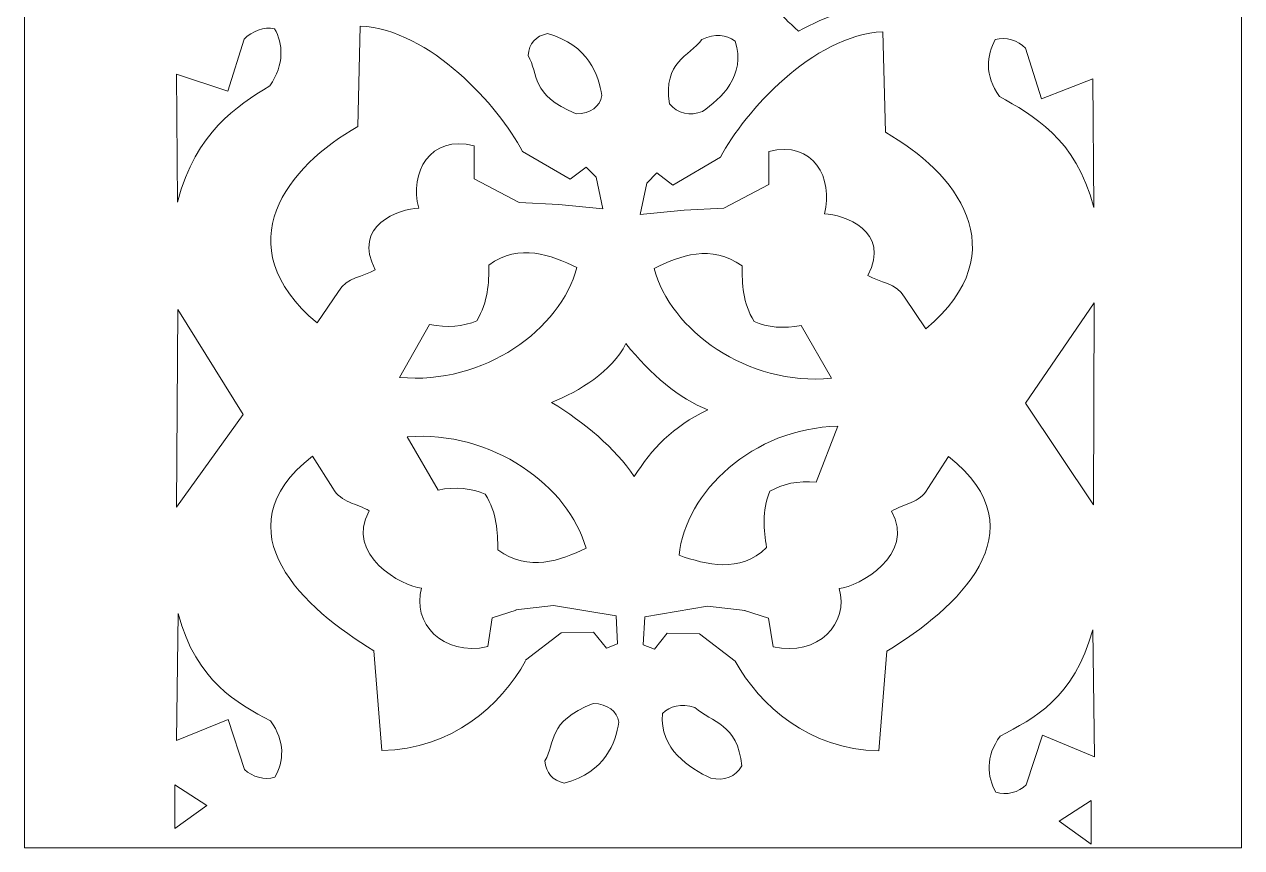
# Model space of a CAD drawing. Header units: centimetres. Extents: x -13.1 to 3.9, y -51.3 to 28.8.
# Drawn here: x -13.14 to 3.86, y -51.29 to -39.78 of the extents above; entities that cross this region are included whole.
import ezdxf

# ---------------------------------------------------------------- set-up
doc = ezdxf.new("R2010")
doc.units = ezdxf.units.CM
doc.header["$MEASUREMENT"] = 0
doc.layers.add('Katman 1', color=7, linetype='Continuous')

msp = doc.modelspace()

# ---------------------------------------------------------------- linework, layer by layer
at = {"layer": 'Katman 1', "color": 250, "lineweight": 20}
msp.add_lwpolyline([(-13.14415, -51.2871), (3.85585, -51.2871), (3.85585, 28.7129), (-13.14415, 28.7129), (-13.14415, -51.2871)], close=True, dxfattribs=at)
at = {"layer": 'Katman 1', "color": 250, "lineweight": 5}
for points, knots in [([(-4.39402, -37.70063), (-3.43368, -38.37741), (-2.31549, -39.0089), (-1.05349, -39.0387), (-1.05349, -39.0387), (-1.05349, -39.0387), (-1.05349, -39.0387), (-1.05349, -39.0387), (-0.99161, -39.501), (-0.99161, -39.501), (-0.99161, -39.501), (-0.99161, -39.501), (-0.99161, -39.501), (-1.46656, -39.4881), (-1.9614, -39.66601), (-2.33242, -39.8792), (-2.33242, -39.8792), (-2.33242, -39.8792), (-2.33242, -39.8792), (-2.6149, -39.59898), (-2.75868, -39.608), (-2.62075, -38.8298), (-2.62075, -38.8298), (-2.62075, -38.8298), (-2.62075, -38.8298), (-3.07566, -38.68711), (-3.14224, -38.95861), (-3.35133, -39.04359), (-3.35133, -39.04359), (-3.35133, -39.04359), (-3.35133, -39.04359), (-3.32787, -38.91808), (-3.27052, -38.8038), (-3.32548, -38.66799), (-3.32548, -38.66799), (-3.32548, -38.66799), (-3.32548, -38.66799), (-3.4134, -38.54782), (-3.5411, -38.54017), (-3.66555, -38.57176), (-3.66555, -38.57176), (-3.66555, -38.57176), (-3.66555, -38.57176), (-3.73282, -38.61751), (-3.80378, -38.65971), (-3.89934, -38.63932), (-3.89934, -38.63932), (-3.89934, -38.63932), (-3.89934, -38.63932), (-3.90003, -38.47363), (-3.68545, -38.4188), (-3.49129, -38.39412), (-3.49129, -38.39412), (-3.49129, -38.39412), (-3.49129, -38.39412), (-3.49129, -38.39412), (-3.9834, -38.26739), (-3.9834, -38.26739), (-3.9834, -38.26739), (-3.9834, -38.26739), (-3.9834, -38.26739), (-3.9834, -38.26739), (-4.39402, -37.70063), (-4.39402, -37.70063)], [0, 0, 0, 0, 0.04761905, 0.04761905, 0.04761905, 0.0952381, 0.0952381, 0.0952381, 0.14285714, 0.14285714, 0.14285714, 0.19047619, 0.19047619, 0.19047619, 0.23809524, 0.23809524, 0.23809524, 0.28571429, 0.28571429, 0.28571429, 0.33333333, 0.33333333, 0.33333333, 0.38095238, 0.38095238, 0.38095238, 0.42857143, 0.42857143, 0.42857143, 0.47619048, 0.47619048, 0.47619048, 0.52380952, 0.52380952, 0.52380952, 0.57142857, 0.57142857, 0.57142857, 0.61904762, 0.61904762, 0.61904762, 0.66666667, 0.66666667, 0.66666667, 0.71428571, 0.71428571, 0.71428571, 0.76190476, 0.76190476, 0.76190476, 0.80952381, 0.80952381, 0.80952381, 0.85714286, 0.85714286, 0.85714286, 0.9047619, 0.9047619, 0.9047619, 0.95238095, 0.95238095, 0.95238095, 1, 1, 1, 1]), ([(-11.01996, -40.47728), (-11.01996, -40.47728), (-10.30446, -40.71379), (-10.30446, -40.71379), (-10.30446, -40.71379), (-10.30446, -40.71379), (-10.30446, -40.71379), (-10.30446, -40.71379), (-10.07428, -39.99073), (-10.07428, -39.99073), (-10.07428, -39.99073), (-10.07428, -39.99073), (-10.07428, -39.99073), (-9.96549, -39.87462), (-9.79729, -39.81165), (-9.65078, -39.84399), (-9.65078, -39.84399), (-9.65078, -39.84399), (-9.65078, -39.84399), (-9.53171, -40.05352), (-9.5053, -40.33538), (-9.71807, -40.64251), (-9.71807, -40.64251), (-9.71807, -40.64251), (-9.71807, -40.64251), (-10.18054, -40.93301), (-10.74276, -41.27682), (-11.00705, -42.26528), (-11.00705, -42.26528), (-11.00705, -42.26528), (-11.00705, -42.26528), (-11.00705, -42.26528), (-11.01996, -40.47728), (-11.01996, -40.47728)], [0, 0, 0, 0, 0.09090909, 0.09090909, 0.09090909, 0.18181818, 0.18181818, 0.18181818, 0.27272727, 0.27272727, 0.27272727, 0.36363636, 0.36363636, 0.36363636, 0.45454545, 0.45454545, 0.45454545, 0.54545455, 0.54545455, 0.54545455, 0.63636364, 0.63636364, 0.63636364, 0.72727273, 0.72727273, 0.72727273, 0.81818182, 0.81818182, 0.81818182, 0.90909091, 0.90909091, 0.90909091, 1, 1, 1, 1]), ([(-6.18767, -41.55804), (-6.52069, -40.92451), (-7.47513, -39.85475), (-8.45204, -39.80624), (-8.45204, -39.80624), (-8.45204, -39.80624), (-8.45204, -39.80624), (-8.45204, -39.80624), (-8.48819, -41.21097), (-8.48819, -41.21097), (-8.48819, -41.21097), (-8.48819, -41.21097), (-8.48819, -41.21097), (-9.46141, -41.75947), (-10.35308, -42.8651), (-9.05504, -43.95537), (-9.05504, -43.95537), (-9.05504, -43.95537), (-9.05504, -43.95537), (-9.05504, -43.95537), (-8.75781, -43.51628), (-8.75781, -43.51628), (-8.75781, -43.51628), (-8.75781, -43.51628), (-8.75781, -43.51628), (-8.63887, -43.3111), (-8.41438, -43.31381), (-8.24264, -43.21249), (-8.24264, -43.21249), (-8.24264, -43.21249), (-8.24264, -43.21249), (-8.57486, -42.59041), (-7.90683, -42.36205), (-7.63634, -42.34986), (-7.63634, -42.34986), (-7.63634, -42.34986), (-7.63634, -42.34986), (-7.76691, -41.85998), (-7.48611, -41.31946), (-6.86071, -41.47884), (-6.86071, -41.47884), (-6.86071, -41.47884), (-6.86071, -41.47884), (-6.86071, -41.47884), (-6.86012, -41.94277), (-6.86012, -41.94277), (-6.86012, -41.94277), (-6.86012, -41.94277), (-6.86012, -41.94277), (-6.86012, -41.94277), (-6.23402, -42.27209), (-6.23402, -42.27209), (-6.23402, -42.27209), (-6.23402, -42.27209), (-6.23402, -42.27209), (-6.23402, -42.27209), (-5.68004, -42.29847), (-5.68004, -42.29847), (-5.68004, -42.29847), (-5.68004, -42.29847), (-5.68004, -42.29847), (-5.68004, -42.29847), (-5.06315, -42.36168), (-5.06315, -42.36168), (-5.06315, -42.36168), (-5.06315, -42.36168), (-5.06315, -42.36168), (-5.06315, -42.36168), (-5.15779, -41.92), (-5.15779, -41.92), (-5.15779, -41.92), (-5.15779, -41.92), (-5.15779, -41.92), (-5.15779, -41.92), (-5.29836, -41.77772), (-5.29836, -41.77772), (-5.29836, -41.77772), (-5.29836, -41.77772), (-5.29836, -41.77772), (-5.29836, -41.77772), (-5.29841, -41.77771), (-5.29841, -41.77771), (-5.29841, -41.77771), (-5.29841, -41.77771), (-5.29841, -41.77771), (-5.29841, -41.77771), (-5.52237, -41.94767), (-5.52237, -41.94767), (-5.52237, -41.94767), (-5.52237, -41.94767), (-5.52237, -41.94767), (-5.52237, -41.94767), (-6.18767, -41.55804), (-6.18767, -41.55804)], [0, 0, 0, 0, 0.03225806, 0.03225806, 0.03225806, 0.06451613, 0.06451613, 0.06451613, 0.09677419, 0.09677419, 0.09677419, 0.12903226, 0.12903226, 0.12903226, 0.16129032, 0.16129032, 0.16129032, 0.19354839, 0.19354839, 0.19354839, 0.22580645, 0.22580645, 0.22580645, 0.25806452, 0.25806452, 0.25806452, 0.29032258, 0.29032258, 0.29032258, 0.32258065, 0.32258065, 0.32258065, 0.35483871, 0.35483871, 0.35483871, 0.38709677, 0.38709677, 0.38709677, 0.41935484, 0.41935484, 0.41935484, 0.4516129, 0.4516129, 0.4516129, 0.48387097, 0.48387097, 0.48387097, 0.51612903, 0.51612903, 0.51612903, 0.5483871, 0.5483871, 0.5483871, 0.58064516, 0.58064516, 0.58064516, 0.61290323, 0.61290323, 0.61290323, 0.64516129, 0.64516129, 0.64516129, 0.67741935, 0.67741935, 0.67741935, 0.70967742, 0.70967742, 0.70967742, 0.74193548, 0.74193548, 0.74193548, 0.77419355, 0.77419355, 0.77419355, 0.80645161, 0.80645161, 0.80645161, 0.83870968, 0.83870968, 0.83870968, 0.87096774, 0.87096774, 0.87096774, 0.90322581, 0.90322581, 0.90322581, 0.93548387, 0.93548387, 0.93548387, 0.96774194, 0.96774194, 0.96774194, 1, 1, 1, 1]), ([(-5.83773, -39.91111), (-5.261, -40.07178), (-5.12636, -40.49671), (-5.08075, -40.77607), (-5.08075, -40.77607), (-5.08075, -40.77607), (-5.08075, -40.77607), (-5.10654, -40.93139), (-5.23523, -41.03028), (-5.43845, -41.03378), (-5.43845, -41.03378), (-5.43845, -41.03378), (-5.43845, -41.03378), (-6.08992, -40.76026), (-5.95522, -40.48192), (-6.10895, -40.21734), (-6.10895, -40.21734), (-6.10895, -40.21734), (-6.10895, -40.21734), (-6.0936, -40.047), (-6.00339, -39.9447), (-5.83773, -39.91111)], [0, 0, 0, 0, 0.14285714, 0.14285714, 0.14285714, 0.28571429, 0.28571429, 0.28571429, 0.42857143, 0.42857143, 0.42857143, 0.57142857, 0.57142857, 0.57142857, 0.71428571, 0.71428571, 0.71428571, 0.85714286, 0.85714286, 0.85714286, 1, 1, 1, 1]), ([(-3.42039, -41.63768), (-3.08738, -41.00416), (-2.13293, -39.9344), (-1.15603, -39.88588), (-1.15603, -39.88588), (-1.15603, -39.88588), (-1.15603, -39.88588), (-1.15603, -39.88588), (-1.11986, -41.29062), (-1.11986, -41.29062), (-1.11986, -41.29062), (-1.11986, -41.29062), (-1.11986, -41.29062), (-0.14664, -41.8391), (0.74501, -42.94475), (-0.55303, -44.03502), (-0.55303, -44.03502), (-0.55303, -44.03502), (-0.55303, -44.03502), (-0.55303, -44.03502), (-0.85027, -43.59593), (-0.85027, -43.59593), (-0.85027, -43.59593), (-0.85027, -43.59593), (-0.85027, -43.59593), (-0.9692, -43.39075), (-1.19369, -43.39346), (-1.36543, -43.29214), (-1.36543, -43.29214), (-1.36543, -43.29214), (-1.36543, -43.29214), (-1.03321, -42.67004), (-1.70123, -42.44168), (-1.97174, -42.42949), (-1.97174, -42.42949), (-1.97174, -42.42949), (-1.97174, -42.42949), (-1.84116, -41.93963), (-2.12196, -41.39911), (-2.74735, -41.55849), (-2.74735, -41.55849), (-2.74735, -41.55849), (-2.74735, -41.55849), (-2.74735, -41.55849), (-2.74795, -42.02241), (-2.74795, -42.02241), (-2.74795, -42.02241), (-2.74795, -42.02241), (-2.74795, -42.02241), (-2.74795, -42.02241), (-3.37404, -42.35174), (-3.37404, -42.35174), (-3.37404, -42.35174), (-3.37404, -42.35174), (-3.37404, -42.35174), (-3.37404, -42.35174), (-3.92802, -42.3781), (-3.92802, -42.3781), (-3.92802, -42.3781), (-3.92802, -42.3781), (-3.92802, -42.3781), (-3.92802, -42.3781), (-4.54492, -42.44133), (-4.54492, -42.44133), (-4.54492, -42.44133), (-4.54492, -42.44133), (-4.54492, -42.44133), (-4.54492, -42.44133), (-4.45027, -41.99964), (-4.45027, -41.99964), (-4.45027, -41.99964), (-4.45027, -41.99964), (-4.45027, -41.99964), (-4.45027, -41.99964), (-4.30971, -41.85736), (-4.30971, -41.85736), (-4.30971, -41.85736), (-4.30971, -41.85736), (-4.30971, -41.85736), (-4.30971, -41.85736), (-4.30966, -41.85734), (-4.30966, -41.85734), (-4.30966, -41.85734), (-4.30966, -41.85734), (-4.30966, -41.85734), (-4.30966, -41.85734), (-4.08569, -42.02732), (-4.08569, -42.02732), (-4.08569, -42.02732), (-4.08569, -42.02732), (-4.08569, -42.02732), (-4.08569, -42.02732), (-3.42039, -41.63768), (-3.42039, -41.63768)], [0, 0, 0, 0, 0.03225806, 0.03225806, 0.03225806, 0.06451613, 0.06451613, 0.06451613, 0.09677419, 0.09677419, 0.09677419, 0.12903226, 0.12903226, 0.12903226, 0.16129032, 0.16129032, 0.16129032, 0.19354839, 0.19354839, 0.19354839, 0.22580645, 0.22580645, 0.22580645, 0.25806452, 0.25806452, 0.25806452, 0.29032258, 0.29032258, 0.29032258, 0.32258065, 0.32258065, 0.32258065, 0.35483871, 0.35483871, 0.35483871, 0.38709677, 0.38709677, 0.38709677, 0.41935484, 0.41935484, 0.41935484, 0.4516129, 0.4516129, 0.4516129, 0.48387097, 0.48387097, 0.48387097, 0.51612903, 0.51612903, 0.51612903, 0.5483871, 0.5483871, 0.5483871, 0.58064516, 0.58064516, 0.58064516, 0.61290323, 0.61290323, 0.61290323, 0.64516129, 0.64516129, 0.64516129, 0.67741935, 0.67741935, 0.67741935, 0.70967742, 0.70967742, 0.70967742, 0.74193548, 0.74193548, 0.74193548, 0.77419355, 0.77419355, 0.77419355, 0.80645161, 0.80645161, 0.80645161, 0.83870968, 0.83870968, 0.83870968, 0.87096774, 0.87096774, 0.87096774, 0.90322581, 0.90322581, 0.90322581, 0.93548387, 0.93548387, 0.93548387, 0.96774194, 0.96774194, 0.96774194, 1, 1, 1, 1]), ([(-3.21833, -40.01627), (-3.05988, -40.50096), (-3.41668, -40.82061), (-3.67524, -41.00113), (-3.67524, -41.00113), (-3.67524, -41.00113), (-3.67524, -41.00113), (-3.84738, -41.06613), (-4.01947, -41.03008), (-4.13648, -40.89128), (-4.13648, -40.89128), (-4.13648, -40.89128), (-4.13648, -40.89128), (-4.22186, -40.2951), (-3.86399, -40.23969), (-3.6809, -39.99224), (-3.6809, -39.99224), (-3.6809, -39.99224), (-3.6809, -39.99224), (-3.49908, -39.91199), (-3.34518, -39.91992), (-3.21833, -40.01627)], [0, 0, 0, 0, 0.14285714, 0.14285714, 0.14285714, 0.28571429, 0.28571429, 0.28571429, 0.42857143, 0.42857143, 0.42857143, 0.57142857, 0.57142857, 0.57142857, 0.71428571, 0.71428571, 0.71428571, 0.85714286, 0.85714286, 0.85714286, 1, 1, 1, 1]), ([(1.7785, -40.54334), (1.7785, -40.54334), (1.05854, -40.82399), (1.05854, -40.82399), (1.05854, -40.82399), (1.05854, -40.82399), (1.05854, -40.82399), (1.05854, -40.82399), (0.83761, -40.11583), (0.83761, -40.11583), (0.83761, -40.11583), (0.83761, -40.11583), (0.83761, -40.11583), (0.73016, -40.00657), (0.56251, -39.95411), (0.41536, -39.99545), (0.41536, -39.99545), (0.41536, -39.99545), (0.41536, -39.99545), (0.29327, -40.2122), (0.26305, -40.49542), (0.47214, -40.78908), (0.47214, -40.78908), (0.47214, -40.78908), (0.47214, -40.78908), (0.93154, -41.0507), (1.54054, -41.36855), (1.79216, -42.33971), (1.79216, -42.33971), (1.79216, -42.33971), (1.79216, -42.33971), (1.79216, -42.33971), (1.7785, -40.54334), (1.7785, -40.54334)], [0, 0, 0, 0, 0.09090909, 0.09090909, 0.09090909, 0.18181818, 0.18181818, 0.18181818, 0.27272727, 0.27272727, 0.27272727, 0.36363636, 0.36363636, 0.36363636, 0.45454545, 0.45454545, 0.45454545, 0.54545455, 0.54545455, 0.54545455, 0.63636364, 0.63636364, 0.63636364, 0.72727273, 0.72727273, 0.72727273, 0.81818182, 0.81818182, 0.81818182, 0.90909091, 0.90909091, 0.90909091, 1, 1, 1, 1]), ([(-6.65737, -43.1471), (-6.2261, -42.83177), (-5.78899, -43.0071), (-5.42824, -43.18045), (-5.42824, -43.18045), (-5.42824, -43.18045), (-5.42824, -43.18045), (-5.65464, -44.04116), (-6.72333, -44.827), (-7.90594, -44.71585), (-7.90594, -44.71585), (-7.90594, -44.71585), (-7.90594, -44.71585), (-7.90594, -44.71585), (-7.48394, -43.97664), (-7.48394, -43.97664), (-7.48394, -43.97664), (-7.48394, -43.97664), (-7.48394, -43.97664), (-7.24169, -44.02817), (-7.01079, -44.00434), (-6.82561, -43.92368), (-6.82561, -43.92368), (-6.82561, -43.92368), (-6.82561, -43.92368), (-6.66482, -43.65731), (-6.65807, -43.39775), (-6.65737, -43.1471)], [0, 0, 0, 0, 0.11111111, 0.11111111, 0.11111111, 0.22222222, 0.22222222, 0.22222222, 0.33333333, 0.33333333, 0.33333333, 0.44444444, 0.44444444, 0.44444444, 0.55555556, 0.55555556, 0.55555556, 0.66666667, 0.66666667, 0.66666667, 0.77777778, 0.77777778, 0.77777778, 0.88888889, 0.88888889, 0.88888889, 1, 1, 1, 1]), ([(-3.12112, -43.15896), (-3.55238, -42.84363), (-3.9895, -43.01896), (-4.35024, -43.19229), (-4.35024, -43.19229), (-4.35024, -43.19229), (-4.35024, -43.19229), (-4.12383, -44.05302), (-3.05515, -44.83886), (-1.87254, -44.72771), (-1.87254, -44.72771), (-1.87254, -44.72771), (-1.87254, -44.72771), (-1.87254, -44.72771), (-2.29456, -43.9885), (-2.29456, -43.9885), (-2.29456, -43.9885), (-2.29456, -43.9885), (-2.29456, -43.9885), (-2.53679, -44.04002), (-2.76769, -44.01621), (-2.95288, -43.93554), (-2.95288, -43.93554), (-2.95288, -43.93554), (-2.95288, -43.93554), (-3.11366, -43.66918), (-3.12041, -43.40959), (-3.12112, -43.15896)], [0, 0, 0, 0, 0.11111111, 0.11111111, 0.11111111, 0.22222222, 0.22222222, 0.22222222, 0.33333333, 0.33333333, 0.33333333, 0.44444444, 0.44444444, 0.44444444, 0.55555556, 0.55555556, 0.55555556, 0.66666667, 0.66666667, 0.66666667, 0.77777778, 0.77777778, 0.77777778, 0.88888889, 0.88888889, 0.88888889, 1, 1, 1, 1]), ([(1.78525, -46.49674), (1.78525, -46.49674), (1.79736, -43.67524), (1.79736, -43.67524), (1.79736, -43.67524), (1.79736, -43.67524), (1.79736, -43.67524), (1.79736, -43.67524), (0.83618, -45.07769), (0.83618, -45.07769), (0.83618, -45.07769), (0.83618, -45.07769), (0.83618, -45.07769), (0.83618, -45.07769), (1.78525, -46.49674), (1.78525, -46.49674)], [0, 0, 0, 0, 0.2, 0.2, 0.2, 0.4, 0.4, 0.4, 0.6, 0.6, 0.6, 0.8, 0.8, 0.8, 1, 1, 1, 1]), ([(-11.01892, -46.52896), (-11.01892, -46.52896), (-11.00274, -43.76473), (-11.00274, -43.76473), (-11.00274, -43.76473), (-11.00274, -43.76473), (-11.00274, -43.76473), (-11.00274, -43.76473), (-10.08653, -45.23428), (-10.08653, -45.23428), (-10.08653, -45.23428), (-10.08653, -45.23428), (-10.08653, -45.23428), (-10.08653, -45.23428), (-11.01892, -46.52896), (-11.01892, -46.52896)], [0, 0, 0, 0, 0.2, 0.2, 0.2, 0.4, 0.4, 0.4, 0.6, 0.6, 0.6, 0.8, 0.8, 0.8, 1, 1, 1, 1]), ([(-4.62719, -46.10062), (-4.89004, -45.70398), (-5.32831, -45.34244), (-5.7802, -45.06734), (-5.7802, -45.06734), (-5.7802, -45.06734), (-5.7802, -45.06734), (-5.389, -44.908), (-4.94722, -44.63734), (-4.74191, -44.24419), (-4.74191, -44.24419), (-4.74191, -44.24419), (-4.74191, -44.24419), (-4.40235, -44.67627), (-3.99128, -45.01717), (-3.60122, -45.16687), (-3.60122, -45.16687), (-3.60122, -45.16687), (-3.60122, -45.16687), (-4.0984, -45.41131), (-4.3792, -45.71206), (-4.62719, -46.10062)], [0, 0, 0, 0, 0.14285714, 0.14285714, 0.14285714, 0.28571429, 0.28571429, 0.28571429, 0.42857143, 0.42857143, 0.42857143, 0.57142857, 0.57142857, 0.57142857, 0.71428571, 0.71428571, 0.71428571, 0.85714286, 0.85714286, 0.85714286, 1, 1, 1, 1]), ([(-6.53087, -47.12484), (-6.09596, -47.44341), (-5.65978, -47.27219), (-5.30027, -47.1023), (-5.30027, -47.1023), (-5.30027, -47.1023), (-5.30027, -47.1023), (-5.53511, -46.24105), (-6.61357, -45.44713), (-7.79716, -45.54781), (-7.79716, -45.54781), (-7.79716, -45.54781), (-7.79716, -45.54781), (-7.79716, -45.54781), (-7.36715, -46.28943), (-7.36715, -46.28943), (-7.36715, -46.28943), (-7.36715, -46.28943), (-7.36715, -46.28943), (-7.12502, -46.24011), (-6.89351, -46.26598), (-6.70706, -46.34812), (-6.70706, -46.34812), (-6.70706, -46.34812), (-6.70706, -46.34812), (-6.54342, -46.61556), (-6.53413, -46.87461), (-6.53087, -47.12484)], [0, 0, 0, 0, 0.11111111, 0.11111111, 0.11111111, 0.22222222, 0.22222222, 0.22222222, 0.33333333, 0.33333333, 0.33333333, 0.44444444, 0.44444444, 0.44444444, 0.55555556, 0.55555556, 0.55555556, 0.66666667, 0.66666667, 0.66666667, 0.77777778, 0.77777778, 0.77777778, 0.88888889, 0.88888889, 0.88888889, 1, 1, 1, 1]), ([(-2.77782, -47.0948), (-3.15615, -47.45627), (-3.61697, -47.33227), (-4.00133, -47.20158), (-4.00133, -47.20158), (-4.00133, -47.20158), (-4.00133, -47.20158), (-3.91103, -46.32337), (-2.9734, -45.42299), (-1.78346, -45.39853), (-1.78346, -45.39853), (-1.78346, -45.39853), (-1.78346, -45.39853), (-1.78346, -45.39853), (-2.08701, -46.17881), (-2.08701, -46.17881), (-2.08701, -46.17881), (-2.08701, -46.17881), (-2.08701, -46.17881), (-2.33527, -46.15545), (-2.5604, -46.20525), (-2.73138, -46.30621), (-2.73138, -46.30621), (-2.73138, -46.30621), (-2.73138, -46.30621), (-2.84962, -46.58868), (-2.81601, -46.84625), (-2.77782, -47.0948)], [0, 0, 0, 0, 0.11111111, 0.11111111, 0.11111111, 0.22222222, 0.22222222, 0.22222222, 0.33333333, 0.33333333, 0.33333333, 0.44444444, 0.44444444, 0.44444444, 0.55555556, 0.55555556, 0.55555556, 0.66666667, 0.66666667, 0.66666667, 0.77777778, 0.77777778, 0.77777778, 0.88888889, 0.88888889, 0.88888889, 1, 1, 1, 1]), ([(-6.14358, -48.67658), (-6.49205, -49.29823), (-7.17092, -49.91291), (-8.15017, -49.93024), (-8.15017, -49.93024), (-8.15017, -49.93024), (-8.15017, -49.93024), (-8.15017, -49.93024), (-8.26136, -48.53549), (-8.26136, -48.53549), (-8.26136, -48.53549), (-8.26136, -48.53549), (-8.26136, -48.53549), (-9.22255, -47.9571), (-10.4479, -46.86188), (-9.12176, -45.8151), (-9.12176, -45.8151), (-9.12176, -45.8151), (-9.12176, -45.8151), (-9.12176, -45.8151), (-8.83484, -46.26287), (-8.83484, -46.26287), (-8.83484, -46.26287), (-8.83484, -46.26287), (-8.83484, -46.26287), (-8.7208, -46.47131), (-8.49588, -46.47587), (-8.32648, -46.58229), (-8.32648, -46.58229), (-8.32648, -46.58229), (-8.32648, -46.58229), (-8.67429, -47.19273), (-7.86614, -47.6395), (-7.59576, -47.66018), (-7.59576, -47.66018), (-7.59576, -47.66018), (-7.59576, -47.66018), (-7.73846, -48.14507), (-7.30303, -48.61718), (-6.67302, -48.47792), (-6.67302, -48.47792), (-6.67302, -48.47792), (-6.67302, -48.47792), (-6.67302, -48.47792), (-6.60996, -48.07451), (-6.60996, -48.07451), (-6.60996, -48.07451), (-6.60996, -48.07451), (-6.60996, -48.07451), (-6.60996, -48.07451), (-6.2737, -47.96838), (-6.2737, -47.96838)], [0, 0, 0, 0, 0.05882353, 0.05882353, 0.05882353, 0.11764706, 0.11764706, 0.11764706, 0.17647059, 0.17647059, 0.17647059, 0.23529412, 0.23529412, 0.23529412, 0.29411765, 0.29411765, 0.29411765, 0.35294118, 0.35294118, 0.35294118, 0.41176471, 0.41176471, 0.41176471, 0.47058824, 0.47058824, 0.47058824, 0.52941176, 0.52941176, 0.52941176, 0.58823529, 0.58823529, 0.58823529, 0.64705882, 0.64705882, 0.64705882, 0.70588235, 0.70588235, 0.70588235, 0.76470588, 0.76470588, 0.76470588, 0.82352941, 0.82352941, 0.82352941, 0.88235294, 0.88235294, 0.88235294, 0.94117647, 0.94117647, 0.94117647, 1, 1, 1, 1]), ([(-3.21696, -48.68024), (-2.86847, -49.30189), (-2.18962, -49.91657), (-1.21037, -49.9339), (-1.21037, -49.9339), (-1.21037, -49.9339), (-1.21037, -49.9339), (-1.21037, -49.9339), (-1.09916, -48.53915), (-1.09916, -48.53915), (-1.09916, -48.53915), (-1.09916, -48.53915), (-1.09916, -48.53915), (-0.13799, -47.96075), (1.08738, -46.86554), (-0.23877, -45.81876), (-0.23877, -45.81876), (-0.23877, -45.81876), (-0.23877, -45.81876), (-0.23877, -45.81876), (-0.52569, -46.26654), (-0.52569, -46.26654), (-0.52569, -46.26654), (-0.52569, -46.26654), (-0.52569, -46.26654), (-0.63973, -46.47497), (-0.86463, -46.47953), (-1.03405, -46.58595), (-1.03405, -46.58595), (-1.03405, -46.58595), (-1.03405, -46.58595), (-0.68628, -47.19639), (-1.49439, -47.64316), (-1.76479, -47.66384), (-1.76479, -47.66384), (-1.76479, -47.66384), (-1.76479, -47.66384), (-1.62207, -48.14873), (-2.05749, -48.62084), (-2.68753, -48.48158), (-2.68753, -48.48158), (-2.68753, -48.48158), (-2.68753, -48.48158), (-2.68753, -48.48158), (-2.75059, -48.07817), (-2.75059, -48.07817), (-2.75059, -48.07817), (-2.75059, -48.07817), (-2.75059, -48.07817), (-2.75059, -48.07817), (-3.08684, -47.97203), (-3.08684, -47.97203)], [0, 0, 0, 0, 0.05882353, 0.05882353, 0.05882353, 0.11764706, 0.11764706, 0.11764706, 0.17647059, 0.17647059, 0.17647059, 0.23529412, 0.23529412, 0.23529412, 0.29411765, 0.29411765, 0.29411765, 0.35294118, 0.35294118, 0.35294118, 0.41176471, 0.41176471, 0.41176471, 0.47058824, 0.47058824, 0.47058824, 0.52941176, 0.52941176, 0.52941176, 0.58823529, 0.58823529, 0.58823529, 0.64705882, 0.64705882, 0.64705882, 0.70588235, 0.70588235, 0.70588235, 0.76470588, 0.76470588, 0.76470588, 0.82352941, 0.82352941, 0.82352941, 0.88235294, 0.88235294, 0.88235294, 0.94117647, 0.94117647, 0.94117647, 1, 1, 1, 1]), ([(-6.14358, -48.66755), (-6.14358, -48.66755), (-5.6459, -48.28631), (-5.6459, -48.28631), (-5.6459, -48.28631), (-5.6459, -48.28631), (-5.6459, -48.28631), (-5.6459, -48.28631), (-5.19361, -48.27606), (-5.19361, -48.27606), (-5.19361, -48.27606), (-5.19361, -48.27606), (-5.19361, -48.27606), (-5.19361, -48.27606), (-5.01468, -48.50003), (-5.01468, -48.50003), (-5.01468, -48.50003), (-5.01468, -48.50003), (-5.01468, -48.50003), (-5.01468, -48.50003), (-4.8601, -48.43847), (-4.8601, -48.43847), (-4.8601, -48.43847), (-4.8601, -48.43847), (-4.8601, -48.43847), (-4.8601, -48.43847), (-4.88135, -48.04672), (-4.88135, -48.04672), (-4.88135, -48.04672), (-4.88135, -48.04672), (-4.88135, -48.04672), (-4.88135, -48.04672), (-5.75466, -47.90101), (-5.75466, -47.90101), (-5.75466, -47.90101), (-5.75466, -47.90101), (-5.75466, -47.90101), (-5.75466, -47.90101), (-6.2817, -47.96185), (-6.2817, -47.96185)], [0, 0, 0, 0, 0.07692308, 0.07692308, 0.07692308, 0.15384615, 0.15384615, 0.15384615, 0.23076923, 0.23076923, 0.23076923, 0.30769231, 0.30769231, 0.30769231, 0.38461538, 0.38461538, 0.38461538, 0.46153846, 0.46153846, 0.46153846, 0.53846154, 0.53846154, 0.53846154, 0.61538462, 0.61538462, 0.61538462, 0.69230769, 0.69230769, 0.69230769, 0.76923077, 0.76923077, 0.76923077, 0.84615385, 0.84615385, 0.84615385, 0.92307692, 0.92307692, 0.92307692, 1, 1, 1, 1]), ([(-3.21696, -48.68024), (-3.21696, -48.68024), (-3.71466, -48.29901), (-3.71466, -48.29901), (-3.71466, -48.29901), (-3.71466, -48.29901), (-3.71466, -48.29901), (-3.71466, -48.29901), (-4.16694, -48.28875), (-4.16694, -48.28875), (-4.16694, -48.28875), (-4.16694, -48.28875), (-4.16694, -48.28875), (-4.16694, -48.28875), (-4.34585, -48.51274), (-4.34585, -48.51274), (-4.34585, -48.51274), (-4.34585, -48.51274), (-4.34585, -48.51274), (-4.34585, -48.51274), (-4.50044, -48.45117), (-4.50044, -48.45117), (-4.50044, -48.45117), (-4.50044, -48.45117), (-4.50044, -48.45117), (-4.50044, -48.45117), (-4.47918, -48.05943), (-4.47918, -48.05943), (-4.47918, -48.05943), (-4.47918, -48.05943), (-4.47918, -48.05943), (-4.47918, -48.05943), (-3.60588, -47.9137), (-3.60588, -47.9137), (-3.60588, -47.9137), (-3.60588, -47.9137), (-3.60588, -47.9137), (-3.60588, -47.9137), (-3.07884, -47.97455), (-3.07884, -47.97455)], [0, 0, 0, 0, 0.07692308, 0.07692308, 0.07692308, 0.15384615, 0.15384615, 0.15384615, 0.23076923, 0.23076923, 0.23076923, 0.30769231, 0.30769231, 0.30769231, 0.38461538, 0.38461538, 0.38461538, 0.46153846, 0.46153846, 0.46153846, 0.53846154, 0.53846154, 0.53846154, 0.61538462, 0.61538462, 0.61538462, 0.69230769, 0.69230769, 0.69230769, 0.76923077, 0.76923077, 0.76923077, 0.84615385, 0.84615385, 0.84615385, 0.92307692, 0.92307692, 0.92307692, 1, 1, 1, 1]), ([(-11.02129, -49.79154), (-11.02129, -49.79154), (-10.29842, -49.49538), (-10.29842, -49.49538), (-10.29842, -49.49538), (-10.29842, -49.49538), (-10.29842, -49.49538), (-10.29842, -49.49538), (-10.07029, -50.19305), (-10.07029, -50.19305), (-10.07029, -50.19305), (-10.07029, -50.19305), (-10.07029, -50.19305), (-9.96136, -50.29898), (-9.79202, -50.34701), (-9.64426, -50.3024), (-9.64426, -50.3024), (-9.64426, -50.3024), (-9.64426, -50.3024), (-9.52291, -50.08429), (-9.49465, -49.80225), (-9.70737, -49.51593), (-9.70737, -49.51593), (-9.70737, -49.51593), (-9.70737, -49.51593), (-10.17202, -49.2672), (-10.73699, -48.97439), (-10.99776, -48.01629), (-10.99776, -48.01629), (-10.99776, -48.01629), (-10.99776, -48.01629), (-10.99776, -48.01629), (-11.02129, -49.79154), (-11.02129, -49.79154)], [0, 0, 0, 0, 0.09090909, 0.09090909, 0.09090909, 0.18181818, 0.18181818, 0.18181818, 0.27272727, 0.27272727, 0.27272727, 0.36363636, 0.36363636, 0.36363636, 0.45454545, 0.45454545, 0.45454545, 0.54545455, 0.54545455, 0.54545455, 0.63636364, 0.63636364, 0.63636364, 0.72727273, 0.72727273, 0.72727273, 0.81818182, 0.81818182, 0.81818182, 0.90909091, 0.90909091, 0.90909091, 1, 1, 1, 1]), ([(1.79989, -50.01665), (1.79989, -50.01665), (1.07689, -49.7134), (1.07689, -49.7134), (1.07689, -49.7134), (1.07689, -49.7134), (1.07689, -49.7134), (1.07689, -49.7134), (0.84876, -50.40859), (0.84876, -50.40859), (0.84876, -50.40859), (0.84876, -50.40859), (0.84876, -50.40859), (0.73992, -50.5135), (0.57042, -50.55974), (0.42247, -50.51358), (0.42247, -50.51358), (0.42247, -50.51358), (0.42247, -50.51358), (0.30103, -50.29457), (0.27278, -50.01236), (0.48534, -49.72812), (0.48534, -49.72812), (0.48534, -49.72812), (0.48534, -49.72812), (0.95037, -49.4843), (1.51523, -49.19703), (1.77601, -48.24191), (1.77601, -48.24191), (1.77601, -48.24191), (1.77601, -48.24191), (1.77601, -48.24191), (1.79989, -50.01665), (1.79989, -50.01665)], [0, 0, 0, 0, 0.09090909, 0.09090909, 0.09090909, 0.18181818, 0.18181818, 0.18181818, 0.27272727, 0.27272727, 0.27272727, 0.36363636, 0.36363636, 0.36363636, 0.45454545, 0.45454545, 0.45454545, 0.54545455, 0.54545455, 0.54545455, 0.63636364, 0.63636364, 0.63636364, 0.72727273, 0.72727273, 0.72727273, 0.81818182, 0.81818182, 0.81818182, 0.90909091, 0.90909091, 0.90909091, 1, 1, 1, 1]), ([(-5.60331, -50.38535), (-5.02506, -50.2349), (-4.88896, -49.81312), (-4.84253, -49.53489), (-4.84253, -49.53489), (-4.84253, -49.53489), (-4.84253, -49.53489), (-4.86783, -49.37936), (-4.99636, -49.27842), (-5.20014, -49.27144), (-5.20014, -49.27144), (-5.20014, -49.27144), (-5.20014, -49.27144), (-5.85316, -49.53314), (-5.71917, -49.81332), (-5.87407, -50.0748), (-5.87407, -50.0748), (-5.87407, -50.0748), (-5.87407, -50.0748), (-5.85922, -50.24513), (-5.76902, -50.34872), (-5.60331, -50.38535)], [0, 0, 0, 0, 0.14285714, 0.14285714, 0.14285714, 0.28571429, 0.28571429, 0.28571429, 0.42857143, 0.42857143, 0.42857143, 0.57142857, 0.57142857, 0.57142857, 0.71428571, 0.71428571, 0.71428571, 0.85714286, 0.85714286, 0.85714286, 1, 1, 1, 1]), ([(-4.23172, -49.41431), (-4.27735, -49.91196), (-3.85268, -50.17596), (-3.55636, -50.3172), (-3.55636, -50.3172), (-3.55636, -50.3172), (-3.55636, -50.3172), (-3.37161, -50.35682), (-3.21005, -50.29728), (-3.12612, -50.14498), (-3.12612, -50.14498), (-3.12612, -50.14498), (-3.12612, -50.14498), (-3.17792, -49.54793), (-3.54368, -49.54357), (-3.78075, -49.32623), (-3.78075, -49.32623), (-3.78075, -49.32623), (-3.78075, -49.32623), (-3.97825, -49.27272), (-4.12851, -49.30223), (-4.23172, -49.41431)], [0, 0, 0, 0, 0.14285714, 0.14285714, 0.14285714, 0.28571429, 0.28571429, 0.28571429, 0.42857143, 0.42857143, 0.42857143, 0.57142857, 0.57142857, 0.57142857, 0.71428571, 0.71428571, 0.71428571, 0.85714286, 0.85714286, 0.85714286, 1, 1, 1, 1]), ([(-11.04218, -51.01974), (-11.04218, -51.01974), (-10.59528, -50.69802), (-10.59528, -50.69802), (-10.59528, -50.69802), (-10.59528, -50.69802), (-10.59528, -50.69802), (-10.59528, -50.69802), (-11.0409, -50.40954), (-11.0409, -50.40954), (-11.0409, -50.40954), (-11.0409, -50.40954), (-11.0409, -50.40954), (-11.0409, -50.40954), (-11.04218, -51.01974), (-11.04218, -51.01974)], [0, 0, 0, 0, 0.2, 0.2, 0.2, 0.4, 0.4, 0.4, 0.6, 0.6, 0.6, 0.8, 0.8, 0.8, 1, 1, 1, 1]), ([(1.75494, -51.23696), (1.75494, -51.23696), (1.30804, -50.91523), (1.30804, -50.91523), (1.30804, -50.91523), (1.30804, -50.91523), (1.30804, -50.91523), (1.30804, -50.91523), (1.75366, -50.62674), (1.75366, -50.62674), (1.75366, -50.62674), (1.75366, -50.62674), (1.75366, -50.62674), (1.75366, -50.62674), (1.75494, -51.23696), (1.75494, -51.23696)], [0, 0, 0, 0, 0.2, 0.2, 0.2, 0.4, 0.4, 0.4, 0.6, 0.6, 0.6, 0.8, 0.8, 0.8, 1, 1, 1, 1])]:
    msp.add_open_spline(points, degree=3, knots=knots, dxfattribs=at)

doc.saveas('drawing.dxf')
